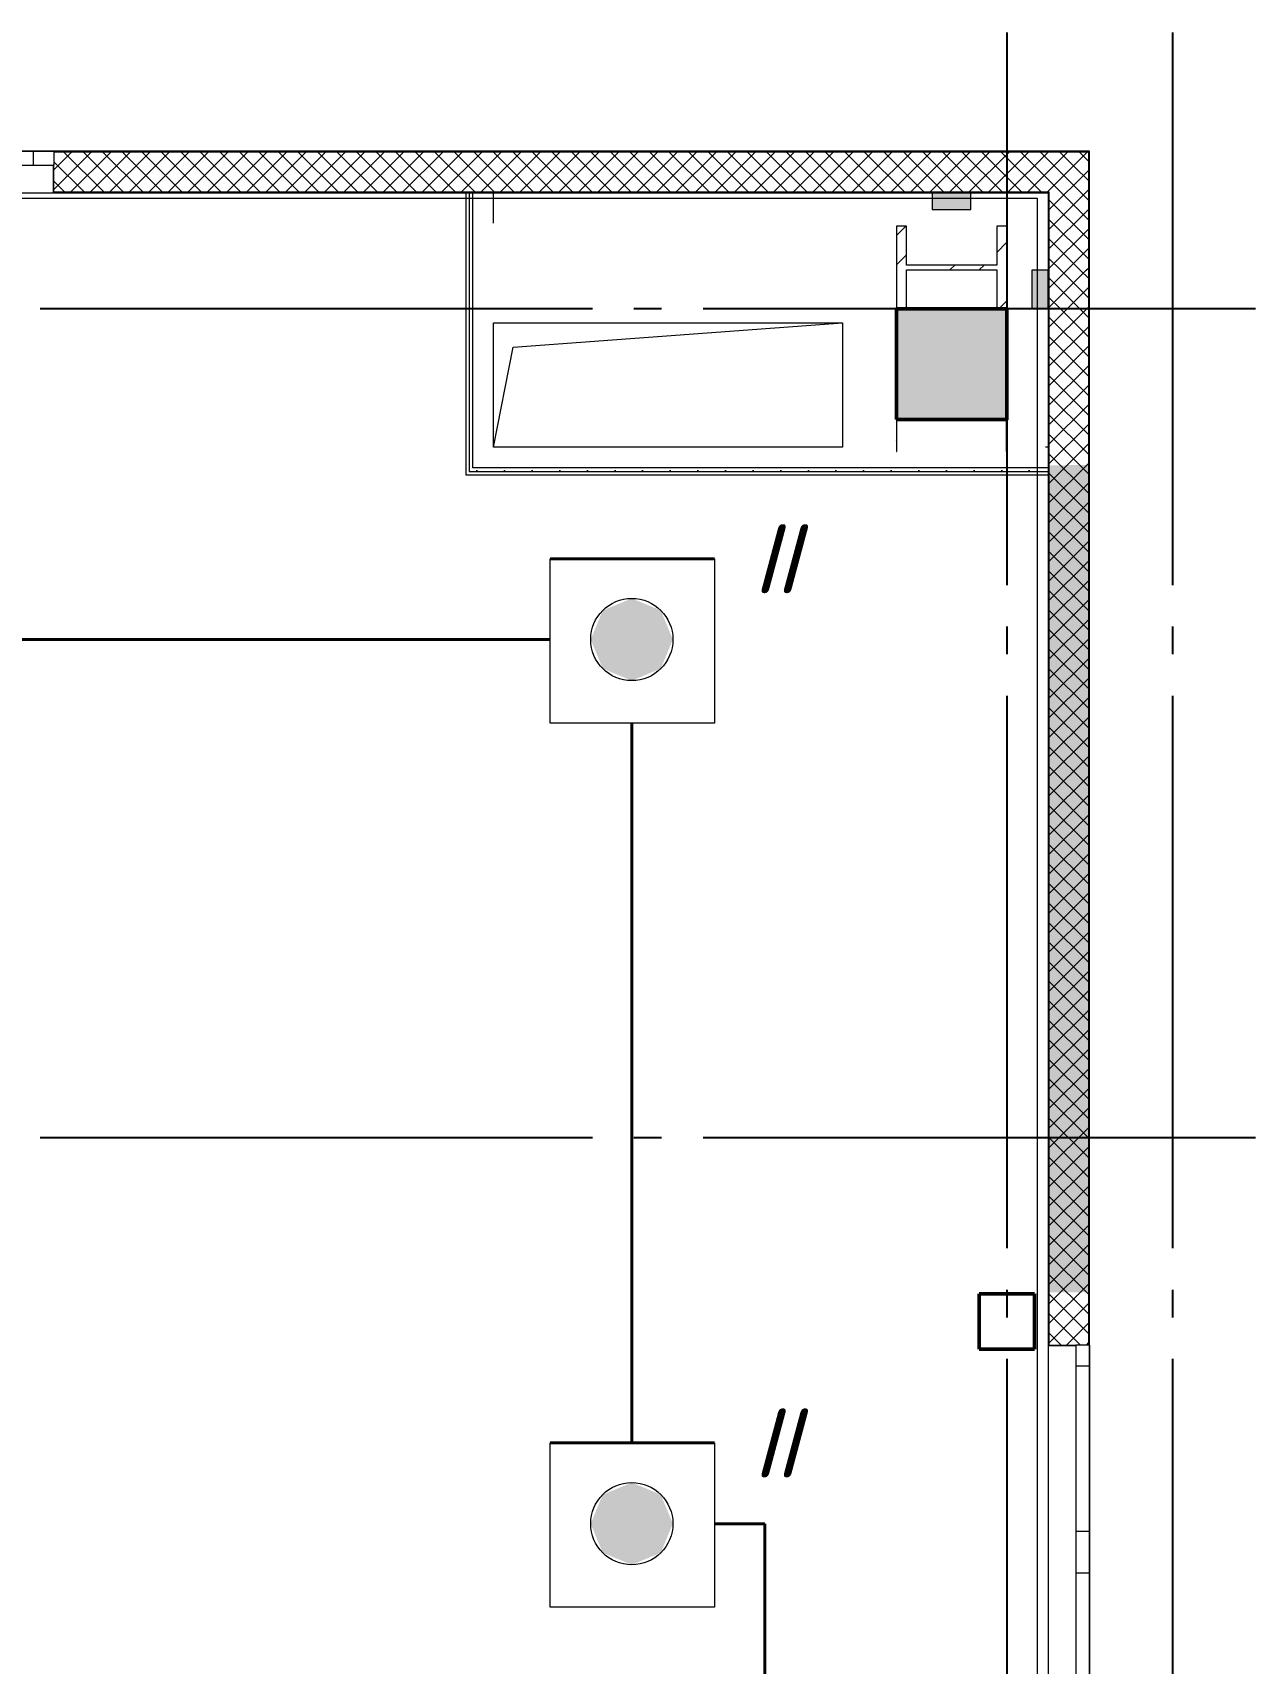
# Model space of a CAD drawing. Header units: millimetres. Extents: x 0 to 1286, y 0 to 420.
# Drawn here: x 479.9 to 524.2, y 320.6 to 379.6 of the extents above; entities that cross this region are included whole.
import ezdxf

# ---------------------------------------------------------------- set-up
doc = ezdxf.new("R2010")
doc.units = ezdxf.units.MM
doc.linetypes.add('ГОСТ 2.303 5', pattern=[24, 20, -1.5, 1, -1.5])
doc.linetypes.add('СПКБ-0000-000-АР#003$0$Achse', pattern=[2300, 0, -800, 1500, 0])
for name, color, linetype in [('Viewport2ForCustomObjects_0', 7, 'Continuous'), ('СПКБ-0000-000-АР#003$0$Колонны новые', 7, 'Continuous'), ('СПКБ-0000-000-АР#003$0$Колонны существующие', 7, 'Continuous'), ('СПКБ-0000-000-АР#003$0$Окна ArchiCAD', 7, 'Continuous'), ('СПКБ-0000-000-АР#003$0$Перекрытие', 7, 'Continuous'), ('СПКБ-0000-000-АР#003$0$Стены', 7, 'Continuous'), ('СПКБ-0000-000-АР#003$0$Фахверк', 7, 'Continuous'), ('Строительные оси', 7, 'Continuous'), ('ЭО_РАБОЧЕЕ ОСВЕЩЕНИЕ', 7, 'Continuous')]:
    doc.layers.add(name, color=color, linetype=linetype)
for name, color, linetype, lineweight, true_color in [('СПКБ-0000-000-АР#003$0$0_Ном._пера__58', 7, 'Continuous', 50, 0xdf0000), ('СПКБ-0000-000-АР#003$0$Колонны новые_Ном._пера__108', 7, 'Continuous', 13, 0xfd8379), ('СПКБ-0000-000-АР#003$0$Колонны существующие_Ном._пера__102', 7, 'Continuous', 13, 0xcccccc), ('СПКБ-0000-000-АР#003$0$Окна ArchiCAD_Ном._пера__68', 7, 'Continuous', 20, 0xfd4435), ('СПКБ-0000-000-АР#003$0$Стены_Ном._пера__68', 7, 'Continuous', 20, 0xfd4435), ('СПКБ-0000-000-АР#003$0$Фахверк_Ном._пера__102', 7, 'Continuous', 13, 0xcccccc)]:
    doc.layers.add(name, color=color, linetype=linetype, lineweight=lineweight, true_color=true_color)
for name, color, linetype, lineweight in [('СПКБ-0000-000-АР#003$0$2D - Общий_Ном._пера__1', 7, 'Continuous', 13), ('СПКБ-0000-000-АР#003$0$Колонны новые_Ном._пера__20', 1, 'Continuous', 20), ('СПКБ-0000-000-АР#003$0$Колонны существующие_Ном._пера__141', 7, 'Continuous', 50), ('СПКБ-0000-000-АР#003$0$Окна ArchiCAD_Ном._пера__6', 5, 'Continuous', 9), ('СПКБ-0000-000-АР#003$0$Перекрытие_Ном._пера__1', 7, 'Continuous', 13), ('СПКБ-0000-000-АР#003$0$Стены_Ном._пера__1', 7, 'Continuous', 13), ('СПКБ-0000-000-АР#003$0$Стены_Ном._пера__20', 1, 'Continuous', 20), ('СПКБ-0000-000-АР#003$0$Фахверк_Ном._пера__1', 7, 'Continuous', 13), ('СПКБ-0000-000-АР#003$0$Шахты ОВ_Ном._пера__1', 7, 'Continuous', 13)]:
    doc.layers.add(name, color=color, linetype=linetype, lineweight=lineweight)
doc.styles.add('2.5', font='isocpeui.ttf')
pattern_1 = [(45, (0, 0), (-35.35534, 35.35534), []), (135, (0, 0), (35.35534, 35.35534), [])]
pattern_2 = [(0, (0, 0), (0, 173.2051), [0, -100]), (0, (50, 86.6), (0, 173.2051), [0, -100])]
pattern_3 = [(45, (0, 0), (-159.099, 159.099), []), (45, (-53.03, 53.03), (-159.099, 159.099), [])]

# ---------------------------------------------------------------- blocks, each defined once
blk = doc.blocks.new('*E601')
at = {"layer": 'Строительные оси', "color": 3, "linetype": 'ГОСТ 2.303 5', "lineweight": 25}
for p, q in [((177.431, 258.857), (177.431, -45.143)), ((183.431, 258.857), (183.431, -45.143)), ((186.431, 248.857), (-283.756, 248.857)), ((186.431, 218.857), (-283.756, 218.857))]:
    blk.add_line(p, q, dxfattribs=at)
at = {"layer": 'ЭО_РАБОЧЕЕ ОСВЕЩЕНИЕ', "color": 5, "lineweight": 40}
for p, q in [((160.894, 239.816), (166.844, 239.816)), ((137.493, 236.891), (160.894, 236.891)), ((163.852, 233.866), (163.852, 207.816)), ((160.894, 207.816), (166.844, 207.816)), ((166.844, 204.891), (168.675, 204.891)), ((168.675, 204.891), (168.675, 164.429))]:
    blk.add_line(p, q, dxfattribs=at)
at = {"layer": 'ЭО_РАБОЧЕЕ ОСВЕЩЕНИЕ', "color": 7, "lineweight": 0}
for p, q in [((160.894, 233.866), (160.894, 239.816)), ((166.844, 239.816), (166.844, 233.866)), ((166.844, 233.866), (160.894, 233.866)), ((160.894, 201.866), (160.894, 207.816)), ((166.844, 207.816), (166.844, 201.866)), ((166.844, 201.866), (160.894, 201.866))]:
    blk.add_line(p, q, dxfattribs=at)
for centre in [(163.852, 236.891), (163.852, 204.891)]:
    blk.add_circle(centre, 1.488, dxfattribs=at)
at = {"layer": 'ЭО_РАБОЧЕЕ ОСВЕЩЕНИЕ', "color": 5, "lineweight": 0}
for points in [[(162.8, 237.943), (162.364, 236.891), (165.339, 236.891)], [(163.852, 238.379), (162.8, 237.943), (164.903, 237.943)], [(162.8, 237.943), (164.903, 237.943), (165.339, 236.891)], [(162.364, 236.891), (162.8, 235.839), (164.903, 235.839)], [(162.364, 236.891), (165.339, 236.891), (164.903, 235.839)], [(162.8, 235.839), (164.903, 235.839), (163.852, 235.404)], [(163.852, 206.379), (162.8, 205.943), (164.903, 205.943)], [(162.8, 205.943), (162.364, 204.891), (165.339, 204.891)], [(162.8, 205.943), (164.903, 205.943), (165.339, 204.891)], [(162.364, 204.891), (162.8, 203.839), (164.903, 203.839)], [(162.364, 204.891), (165.339, 204.891), (164.903, 203.839)], [(162.8, 203.839), (164.903, 203.839), (163.852, 203.404)]]:
    blk.add_solid(points, dxfattribs=at)
blk = doc.blocks.new('СПКБ-0000-000-АР#003$0$Перекрытие_1', base_point=(-24406.7, -2530.3))
at = {"layer": 'СПКБ-0000-000-АР#003$0$Перекрытие_Ном._пера__1', "color": 7, "linetype": 'Continuous', "lineweight": 13, "flags": 128}
blk.add_lwpolyline([(-24406.7, -2530.3), (-24406.7, 18886.6), (-23563.9, 18885.7), (-23563.9, 17144.7), (-22883.9, 17144.7), (-20992.9, 17144.7), (-20022.9, 17144.7), (-20022.9, 20246.7), (-17951.9, 20246.7), (-17956.9, 23688.1), (-17956.9, 25286.1), (17852.7, 25286.1), (17852.7, -2530.3), (5843.1, -2530.3), (243.1, -2530.3)], close=True, dxfattribs=at)
blk = doc.blocks.new('СПКБ-0000-000-АР#003$0$Двустворчатое Окно 19')
at = {"layer": 'СПКБ-0000-000-АР#003$0$Окна ArchiCAD_Ном._пера__6', "color": 5, "linetype": 'Continuous', "lineweight": 9}
for p, q in [((-747, 100), (747, 100)), ((-750, 0), (-675, 0)), ((-675, 0), (-675, -50)), ((-675, 0), (-75, 0)), ((-75, -50), (-75, 0)), ((-75, 0), (0, 0)), ((0, 0), (75, 0)), ((75, 0), (75, -50)), ((75, 0), (675, 0)), ((675, -50), (675, 0)), ((675, 0), (750, 0)), ((-750, -50), (750, -50)), ((-675, -50), (-750, -50)), ((-75, -50), (-675, -50)), ((0, -50), (-75, -50)), ((75, -50), (0, -50)), ((675, -50), (75, -50)), ((750, -50), (675, -50))]:
    blk.add_line(p, q, dxfattribs=at)
at = {"layer": 'СПКБ-0000-000-АР#003$0$Окна ArchiCAD_Ном._пера__68', "color": 20, "linetype": 'Continuous', "lineweight": 20, "true_color": 0xfd4435}
for p, q in [((-750, -47), (-750, 0)), ((750, -47), (750, 0)), ((-750, -50), (-750, -47)), ((750, -50), (750, -47))]:
    blk.add_line(p, q, dxfattribs=at)
blk = doc.blocks.new('СПКБ-0000-000-АР#003$0$Стена_1', base_point=(17892.7, 25306.1))
at = {"layer": 'СПКБ-0000-000-АР#003$0$Стены_Ном._пера__68', "linetype": 'Continuous', "lineweight": 20, "true_color": 0xfd4435}
for points in [[(14293.1, 25453.1), (18039.7, 25453.1), (18042.7, 25456.1), (14293.1, 25456.1)], [(14290.1, 25306.1), (14293.1, 25306.1), (14293.1, 25309.1), (14293.1, 25406.1), (14290.1, 25406.1)], [(17895.7, 25309.1), (14293.1, 25309.1), (14293.1, 25306.1), (17892.7, 25306.1)]]:
    blk.add_hatch(color=20, dxfattribs=at).paths.add_polyline_path(points)
h = blk.add_hatch(dxfattribs=at)
h.set_pattern_fill('СЕТКА_5X5_ДИАГОНАЛЬНАЯ', color=20, style=0, pattern_type=2)
h.set_pattern_definition(pattern_1)
h.paths.add_polyline_path([(18039.7, 25453.1), (14293.1, 25453.1), (14293.1, 25406.1), (14293.1, 25309.1), (17895.7, 25309.1)])
at = {"layer": 'СПКБ-0000-000-АР#003$0$Стены_Ном._пера__68', "color": 20, "linetype": 'Continuous', "lineweight": 20, "true_color": 0xfd4435}
for p, q in [((14293.1, 25456.1), (14293.1, 25453.1)), ((18039.7, 25453.1), (14293.1, 25453.1)), ((14293.1, 25453.1), (14293.1, 25406.1)), ((14290.1, 25406.1), (14290.1, 25306.1)), ((14293.1, 25406.1), (14290.1, 25406.1)), ((14293.1, 25309.1), (14293.1, 25406.1)), ((14293.1, 25306.1), (14290.1, 25306.1)), ((14293.1, 25309.1), (17895.7, 25309.1))]:
    blk.add_line(p, q, dxfattribs=at)
at = {"layer": 'СПКБ-0000-000-АР#003$0$Стены_Ном._пера__68', "color": 20, "linetype": 'Continuous', "lineweight": 20, "true_color": 0xfd4435, "flags": 128}
for points in [[(18042.7, 25456.1), (14293.1, 25456.1)], [(14293.1, 25306.1), (17892.7, 25306.1)]]:
    blk.add_lwpolyline(points, dxfattribs=at)
at = {"layer": 'СПКБ-0000-000-АР#003$0$Окна ArchiCAD', "color": 5, "linetype": 'Continuous', "lineweight": 9, "xscale": -1, "zscale": 1000, "rotation": 180}
blk.add_blockref('СПКБ-0000-000-АР#003$0$Двустворчатое Окно 19', (13543.1, 25406.1), dxfattribs=at)
blk = doc.blocks.new('СПКБ-0000-000-АР#003$0$Стена_7', base_point=(17892.7, 19187.9))
at = {"layer": 'СПКБ-0000-000-АР#003$0$Стены_Ном._пера__68', "linetype": 'Continuous', "lineweight": 20, "true_color": 0xfd4435}
h = blk.add_hatch(dxfattribs=at)
h.set_pattern_fill('СЕТКА_5X5_ДИАГОНАЛЬНАЯ', color=20, style=0, pattern_type=2)
h.set_pattern_definition(pattern_1)
h.paths.add_polyline_path([(17895.7, 25309.1), (17895.7, 25025.7), (18039.7, 25025.7), (18039.7, 25453.1)])
for points in [[(18042.7, 25025.7), (18042.7, 25456.1), (18039.7, 25453.1), (18039.7, 25025.7)], [(17892.7, 25306.1), (17892.7, 25025.7), (17895.7, 25025.7), (17895.7, 25309.1)], [(17895.7, 25025.7), (17893.1, 25025.7), (17893.1, 24885.7), (17895.7, 24885.7)], [(18042.7, 24885.7), (18042.7, 25025.7), (18039.7, 25025.7), (18039.7, 24885.7)], [(17892.7, 24885.7), (17892.7, 21135.7), (17895.7, 21135.7), (17895.7, 24885.7)], [(18039.7, 24885.7), (18039.7, 21135.7), (18042.7, 21135.7), (18042.7, 24885.7)], [(17892.7, 21135.7), (17892.7, 21132.7), (17992.7, 21132.7), (17992.7, 21135.7), (17895.7, 21135.7)]]:
    blk.add_hatch(color=20, dxfattribs=at).paths.add_polyline_path(points)
h = blk.add_hatch(dxfattribs=at)
h.set_pattern_fill('СЕТКА_5X5_ДИАГОНАЛЬНАЯ', color=20, style=0, pattern_type=2)
h.set_pattern_definition(pattern_1)
h.paths.add_polyline_path([(18039.7, 24885.7), (18039.7, 25025.7), (17895.7, 25025.7), (17895.7, 24885.7)])
h = blk.add_hatch(dxfattribs=at)
h.set_pattern_fill('СЕТКА_5X5_ДИАГОНАЛЬНАЯ', color=20, style=0, pattern_type=2)
h.set_pattern_definition(pattern_1)
h.paths.add_polyline_path([(17895.7, 21135.7), (17992.7, 21135.7), (18039.7, 21135.7), (18039.7, 24885.7), (17895.7, 24885.7)])
at = {"layer": 'СПКБ-0000-000-АР#003$0$Стены_Ном._пера__68', "color": 20, "linetype": 'Continuous', "lineweight": 20, "true_color": 0xfd4435}
for p, q in [((18039.7, 25025.7), (18039.7, 25453.1)), ((17895.7, 25309.1), (17895.7, 25025.7)), ((17895.7, 25025.7), (17895.7, 24885.7)), ((18039.7, 24885.7), (18039.7, 25025.7)), ((17895.7, 24885.7), (17895.7, 21135.7)), ((18039.7, 21135.7), (18039.7, 24885.7)), ((17892.7, 21135.7), (17892.7, 21132.7)), ((17992.7, 21132.7), (17892.7, 21132.7)), ((17895.7, 21135.7), (17992.7, 21135.7)), ((17992.7, 21135.7), (17992.7, 21132.7)), ((18039.7, 21135.7), (17992.7, 21135.7)), ((18042.7, 21135.7), (18039.7, 21135.7))]:
    blk.add_line(p, q, dxfattribs=at)
at = {"layer": 'СПКБ-0000-000-АР#003$0$Стены_Ном._пера__68', "color": 20, "linetype": 'Continuous', "lineweight": 20, "true_color": 0xfd4435, "flags": 128}
for points in [[(18042.7, 21135.7), (18042.7, 25456.1)], [(17892.7, 25306.1), (17892.7, 25025.7)], [(17892.7, 24885.7), (17892.7, 21135.7)]]:
    blk.add_lwpolyline(points, dxfattribs=at)
at = {"layer": 'СПКБ-0000-000-АР#003$0$Окна ArchiCAD', "color": 5, "linetype": 'Continuous', "lineweight": 9, "xscale": -1, "zscale": 1000, "rotation": 90}
blk.add_blockref('СПКБ-0000-000-АР#003$0$Двустворчатое Окно 19', (17992.7, 20385.7), dxfattribs=at)
blk = doc.blocks.new('СПКБ-0000-000-АР#003$0$Стена_149', base_point=(15884.8, 24385.7))
at = {"layer": 'СПКБ-0000-000-АР#003$0$Стены_Ном._пера__20', "linetype": 'Continuous', "lineweight": 20}
h = blk.add_hatch(dxfattribs=at)
h.set_pattern_fill('ШТУКАТУРКА', color=1, style=0, pattern_type=2)
h.set_pattern_definition(pattern_2)
h.paths.add_polyline_path([(15784.8, 25306.1), (15784.8, 24285.7), (15796.8, 24297.7), (15796.8, 25306.1)])
h = blk.add_hatch(dxfattribs=at)
h.set_pattern_fill('ШТУКАТУРКА', color=1, style=0, pattern_type=2)
h.set_pattern_definition(pattern_2)
h.paths.add_polyline_path([(15809.8, 24310.7), (15809.8, 25306.1), (15796.8, 25306.1), (15796.8, 24297.7)])
at = {"layer": 'СПКБ-0000-000-АР#003$0$Стены_Ном._пера__1', "color": 7, "linetype": 'Continuous', "lineweight": 13, "flags": 128}
blk.add_lwpolyline([(15884.8, 25306.1), (15809.8, 25306.1)], dxfattribs=at)
at = {"layer": 'СПКБ-0000-000-АР#003$0$Стены_Ном._пера__1', "color": 7, "linetype": 'СПКБ-0000-000-АР#003$0$Achse', "lineweight": 13, "flags": 128}
blk.add_lwpolyline([(15884.8, 24385.7), (15884.8, 25306.1)], dxfattribs=at)
at = {"layer": 'СПКБ-0000-000-АР#003$0$Стены_Ном._пера__20', "color": 1, "linetype": 'Continuous', "lineweight": 20, "flags": 128}
for points in [[(15796.8, 25306.1), (15784.8, 25306.1)], [(15784.8, 25306.1), (15784.8, 24285.7)], [(15809.8, 25306.1), (15796.8, 25306.1)]]:
    blk.add_lwpolyline(points, dxfattribs=at)
at = {"layer": 'СПКБ-0000-000-АР#003$0$Стены_Ном._пера__68', "color": 20, "linetype": 'Continuous', "lineweight": 20, "true_color": 0xfd4435}
for p, q in [((15796.8, 25306.1), (15796.8, 24297.7)), ((15809.8, 24310.7), (15809.8, 25306.1))]:
    blk.add_line(p, q, dxfattribs=at)
blk = doc.blocks.new('СПКБ-0000-000-АР#003$0$Стена_150', base_point=(15884.8, 24385.7))
at = {"layer": 'СПКБ-0000-000-АР#003$0$Стены_Ном._пера__20', "linetype": 'Continuous', "lineweight": 20}
h = blk.add_hatch(dxfattribs=at)
h.set_pattern_fill('ШТУКАТУРКА', color=1, style=0, pattern_type=2)
h.set_pattern_definition(pattern_2)
h.paths.add_polyline_path([(15784.8, 24285.7), (17892.7, 24285.7), (17892.7, 24297.7), (15796.8, 24297.7)])
h = blk.add_hatch(dxfattribs=at)
h.set_pattern_fill('ШТУКАТУРКА', color=1, style=0, pattern_type=2)
h.set_pattern_definition(pattern_2)
h.paths.add_polyline_path([(17892.7, 24310.7), (15809.8, 24310.7), (15796.8, 24297.7), (17892.7, 24297.7)])
at = {"layer": 'СПКБ-0000-000-АР#003$0$Стены_Ном._пера__1', "color": 7, "linetype": 'СПКБ-0000-000-АР#003$0$Achse', "lineweight": 13, "flags": 128}
blk.add_lwpolyline([(17892.7, 24385.7), (15884.8, 24385.7)], dxfattribs=at)
at = {"layer": 'СПКБ-0000-000-АР#003$0$Стены_Ном._пера__1', "color": 7, "linetype": 'Continuous', "lineweight": 13, "flags": 128}
blk.add_lwpolyline([(17892.7, 24385.7), (17892.7, 24310.7)], dxfattribs=at)
at = {"layer": 'СПКБ-0000-000-АР#003$0$Стены_Ном._пера__20', "color": 1, "linetype": 'Continuous', "lineweight": 20, "flags": 128}
for points in [[(15784.8, 24285.7), (17892.7, 24285.7)], [(17892.7, 24310.7), (17892.7, 24297.7)], [(17892.7, 24297.7), (17892.7, 24285.7)]]:
    blk.add_lwpolyline(points, dxfattribs=at)
at = {"layer": 'СПКБ-0000-000-АР#003$0$Стены_Ном._пера__68', "color": 20, "linetype": 'Continuous', "lineweight": 20, "true_color": 0xfd4435}
for p, q in [((15796.8, 24297.7), (17892.7, 24297.7)), ((17892.7, 24310.7), (15809.8, 24310.7))]:
    blk.add_line(p, q, dxfattribs=at)
blk = doc.blocks.new('СПКБ-0000-000-АР#003$0$Колонна_20', base_point=(17543.1, 24685.7))
at = {"layer": 'СПКБ-0000-000-АР#003$0$Колонны существующие_Ном._пера__102', "linetype": 'Continuous', "lineweight": 13, "true_color": 0xcccccc}
blk.add_hatch(color=254, dxfattribs=at).paths.add_polyline_path([(17343.1, 24485.7), (17743.1, 24485.7), (17743.1, 24885.7), (17343.1, 24885.7)])
at = {"layer": 'СПКБ-0000-000-АР#003$0$Колонны существующие_Ном._пера__141', "color": 7, "linetype": 'Continuous', "lineweight": 50, "flags": 128}
blk.add_lwpolyline([(17343.1, 24485.7), (17743.1, 24485.7), (17743.1, 24885.7), (17343.1, 24885.7)], close=True, dxfattribs=at)
blk = doc.blocks.new('СПКБ-0000-000-АР#003$0$Колонна_48', base_point=(17743.1, 24428.2))
at = {"layer": 'СПКБ-0000-000-АР#003$0$Колонны новые_Ном._пера__108', "linetype": 'Continuous', "lineweight": 13, "true_color": 0xfd8379}
h = blk.add_hatch(dxfattribs=at)
h.set_pattern_fill('СТАЛЬ', color=11, style=0, pattern_type=2)
h.set_pattern_definition(pattern_3)
h.paths.add_polyline_path([(17343.1, 24369.4), (17345.1, 24369.4), (17345.1, 24482.4), (17741.1, 24482.4), (17741.1, 24369.4), (17743.1, 24369.4), (17743.1, 24482.4), (17743.1, 24484.4), (17741.1, 24484.4), (17345.1, 24484.4), (17343.1, 24484.4), (17343.1, 24482.4)])
at = {"layer": 'СПКБ-0000-000-АР#003$0$Колонны новые_Ном._пера__20', "color": 1, "linetype": 'Continuous', "lineweight": 20}
for p, q in [((17345.1, 24484.4), (17343.1, 24484.4)), ((17343.1, 24484.4), (17343.1, 24482.4)), ((17343.1, 24482.4), (17343.1, 24369.4)), ((17741.1, 24484.4), (17345.1, 24484.4)), ((17345.1, 24369.4), (17345.1, 24482.4)), ((17345.1, 24482.4), (17741.1, 24482.4)), ((17743.1, 24484.4), (17741.1, 24484.4)), ((17741.1, 24482.4), (17741.1, 24369.4)), ((17743.1, 24482.4), (17743.1, 24484.4)), ((17743.1, 24369.4), (17743.1, 24482.4)), ((17343.1, 24369.4), (17345.1, 24369.4)), ((17741.1, 24369.4), (17743.1, 24369.4))]:
    blk.add_line(p, q, dxfattribs=at)
blk = doc.blocks.new('СПКБ-0000-000-АР#003$0$Колонна_100', base_point=(17543.1, 25035.7))
at = {"layer": 'СПКБ-0000-000-АР#003$0$Колонны новые_Ном._пера__108', "linetype": 'Continuous', "lineweight": 13, "true_color": 0xfd8379}
h = blk.add_hatch(dxfattribs=at)
h.set_pattern_fill('СТАЛЬ', color=11, style=0, pattern_type=2)
h.set_pattern_definition(pattern_3)
h.paths.add_polyline_path([(17743.1, 25185.7), (17706.5, 25185.7), (17706.5, 25044.5), (17379.8, 25044.5), (17379.8, 25185.7), (17343.1, 25185.7), (17343.1, 24885.7), (17379.8, 24885.7), (17379.8, 25027), (17706.5, 25027), (17706.5, 24885.7), (17743.1, 24885.7)])
at = {"layer": 'СПКБ-0000-000-АР#003$0$Колонны новые_Ном._пера__20', "color": 1, "linetype": 'Continuous', "lineweight": 20}
for p, q in [((17379.8, 25185.7), (17343.1, 25185.7)), ((17343.1, 25185.7), (17343.1, 24885.7)), ((17379.8, 25044.5), (17379.8, 25185.7)), ((17743.1, 25185.7), (17706.5, 25185.7)), ((17706.5, 25185.7), (17706.5, 25044.5)), ((17743.1, 24885.7), (17743.1, 25185.7)), ((17706.5, 25044.5), (17379.8, 25044.5)), ((17379.8, 24885.7), (17379.8, 25027)), ((17379.8, 25027), (17706.5, 25027)), ((17706.5, 25027), (17706.5, 24885.7)), ((17343.1, 24885.7), (17379.8, 24885.7)), ((17706.5, 24885.7), (17743.1, 24885.7))]:
    blk.add_line(p, q, dxfattribs=at)
blk = doc.blocks.new('СПКБ-0000-000-АР#003$0$Колонна_143', base_point=(17863.1, 24955.7))
at = {"layer": 'СПКБ-0000-000-АР#003$0$Фахверк_Ном._пера__102', "linetype": 'Continuous', "lineweight": 13, "true_color": 0xcccccc}
blk.add_hatch(color=254, dxfattribs=at).paths.add_polyline_path([(17893.1, 24885.7), (17893.1, 25025.7), (17833.1, 25025.7), (17833.1, 24885.7)])
at = {"layer": 'СПКБ-0000-000-АР#003$0$Фахверк_Ном._пера__1', "color": 7, "linetype": 'Continuous', "lineweight": 13, "flags": 128}
blk.add_lwpolyline([(17893.1, 24885.7), (17893.1, 25025.7), (17833.1, 25025.7), (17833.1, 24885.7)], close=True, dxfattribs=at)
blk = doc.blocks.new('СПКБ-0000-000-АР#003$0$Колонна_144', base_point=(17543.1, 25275.7))
at = {"layer": 'СПКБ-0000-000-АР#003$0$Фахверк_Ном._пера__102', "linetype": 'Continuous', "lineweight": 13, "true_color": 0xcccccc}
blk.add_hatch(color=254, dxfattribs=at).paths.add_polyline_path([(17613.1, 25305.7), (17473.1, 25305.7), (17473.1, 25245.7), (17613.1, 25245.7)])
at = {"layer": 'СПКБ-0000-000-АР#003$0$Фахверк_Ном._пера__1', "color": 7, "linetype": 'Continuous', "lineweight": 13, "flags": 128}
blk.add_lwpolyline([(17613.1, 25305.7), (17473.1, 25305.7), (17473.1, 25245.7), (17613.1, 25245.7)], close=True, dxfattribs=at)
blk = doc.blocks.new('*E600')
at = {"layer": 'СПКБ-0000-000-АР#003$0$2D - Общий_Ном._пера__1', "linetype": 'Continuous', "lineweight": 13}
blk.add_hatch(color=7, dxfattribs=at).paths.add_polyline_path([(424.496, 240.104), (424.496, 270.041), (425.994, 270.051), (425.994, 240.104)])
at = {"layer": 'СПКБ-0000-000-АР#003$0$0_Ном._пера__58', "color": 12, "linetype": 'Continuous', "lineweight": 50, "true_color": 0xdf0000}
for p, q in [((421.999, 240.051), (423.999, 240.051)), ((421.999, 238.051), (421.999, 240.051)), ((423.999, 238.051), (423.999, 240.051)), ((421.999, 238.051), (423.999, 238.051))]:
    blk.add_line(p, q, dxfattribs=at)
at = {"layer": 'СПКБ-0000-000-АР#003$0$Шахты ОВ_Ном._пера__1', "color": 7, "linetype": 'Continuous', "lineweight": 13}
for p, q in [((405.13, 274.322), (417.054, 275.201)), ((404.415, 270.701), (405.13, 274.322))]:
    blk.add_line(p, q, dxfattribs=at)
at = {"layer": 'СПКБ-0000-000-АР#003$0$Шахты ОВ_Ном._пера__1', "color": 7, "linetype": 'Continuous', "lineweight": 13, "flags": 128}
blk.add_lwpolyline([(404.415, 275.201), (417.054, 275.201), (417.054, 270.701), (404.415, 270.701)], close=True, dxfattribs=at)
at = {"layer": 'СПКБ-0000-000-АР#003$0$Колонны новые', "color": 1, "lineweight": 20, "xscale": 0.01, "yscale": 0.01, "zscale": 0.01}
for name, p in [('СПКБ-0000-000-АР#003$0$Колонна_100', (420.999, 277.201)), ('СПКБ-0000-000-АР#003$0$Колонна_48', (422.999, 271.126))]:
    blk.add_blockref(name, p, dxfattribs=at)
at = {"layer": 'СПКБ-0000-000-АР#003$0$Колонны существующие', "color": 7, "lineweight": 50, "xscale": 0.01, "yscale": 0.01, "zscale": 0.01}
blk.add_blockref('СПКБ-0000-000-АР#003$0$Колонна_20', (420.999, 273.701), dxfattribs=at)
at = {"layer": 'СПКБ-0000-000-АР#003$0$Перекрытие', "color": 7, "linetype": 'Continuous', "lineweight": 13, "xscale": 0.01, "yscale": 0.01, "zscale": 0.01}
blk.add_blockref('СПКБ-0000-000-АР#003$0$Перекрытие_1', (1.5, 1.54), dxfattribs=at)
at = {"layer": 'СПКБ-0000-000-АР#003$0$Стены', "color": 20, "lineweight": 20, "true_color": 0xfd4435, "xscale": 0.01, "yscale": 0.01, "zscale": 0.01}
for name, p in [('СПКБ-0000-000-АР#003$0$Стена_1', (424.494, 279.905)), ('СПКБ-0000-000-АР#003$0$Стена_7', (424.494, 218.723))]:
    blk.add_blockref(name, p, dxfattribs=at)
at = {"layer": 'СПКБ-0000-000-АР#003$0$Стены', "color": 12, "lineweight": 50, "true_color": 0xdf0000, "xscale": 0.01, "yscale": 0.01, "zscale": 0.01}
for name in ['СПКБ-0000-000-АР#003$0$Стена_149', 'СПКБ-0000-000-АР#003$0$Стена_150']:
    blk.add_blockref(name, (404.415, 270.701), dxfattribs=at)
at = {"layer": 'СПКБ-0000-000-АР#003$0$Фахверк', "color": 7, "lineweight": 13, "xscale": 0.01, "yscale": 0.01, "zscale": 0.01}
for name, p in [('СПКБ-0000-000-АР#003$0$Колонна_144', (420.999, 279.601)), ('СПКБ-0000-000-АР#003$0$Колонна_143', (424.199, 276.401))]:
    blk.add_blockref(name, p, dxfattribs=at)

msp = doc.modelspace()

# ---------------------------------------------------------------- block references
msp.add_blockref('*E600', (92.189, 93.885))
at = {"layer": 'Viewport2ForCustomObjects_0'}
msp.add_blockref('*E601', (337.756, 120.729), dxfattribs=at)

# ---------------------------------------------------------------- texts
at = {"layer": 'ЭО_РАБОЧЕЕ ОСВЕЩЕНИЕ', "char_height": 2.5, "attachment_point": 5, "style": '2.5'}
for insert in [(506.813, 360.545), (506.813, 328.545)]:
    msp.add_mtext('II', dxfattribs=dict(at, insert=insert))

doc.saveas('drawing.dxf')
